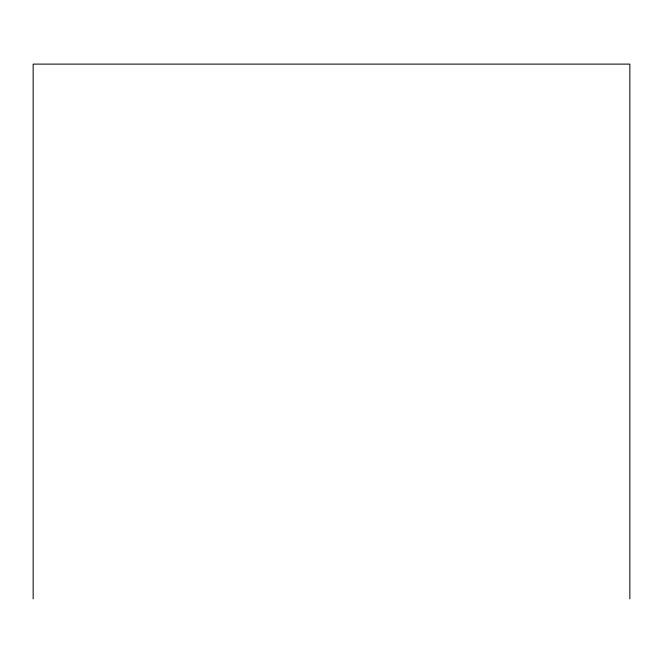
<?xml version="1.0" encoding="UTF-8"?>
<svg xmlns="http://www.w3.org/2000/svg" width="663" height="663" viewBox="0 0 663 663"><rect width="100%" height="100%" fill="white"/><g stroke="black" fill="none" stroke-linecap="round" stroke-linejoin="round"><path stroke-width="0.99" d="M629.85 598.888L629.85 64.112L33.15 64.112L33.15 598.888"/></g></svg>
